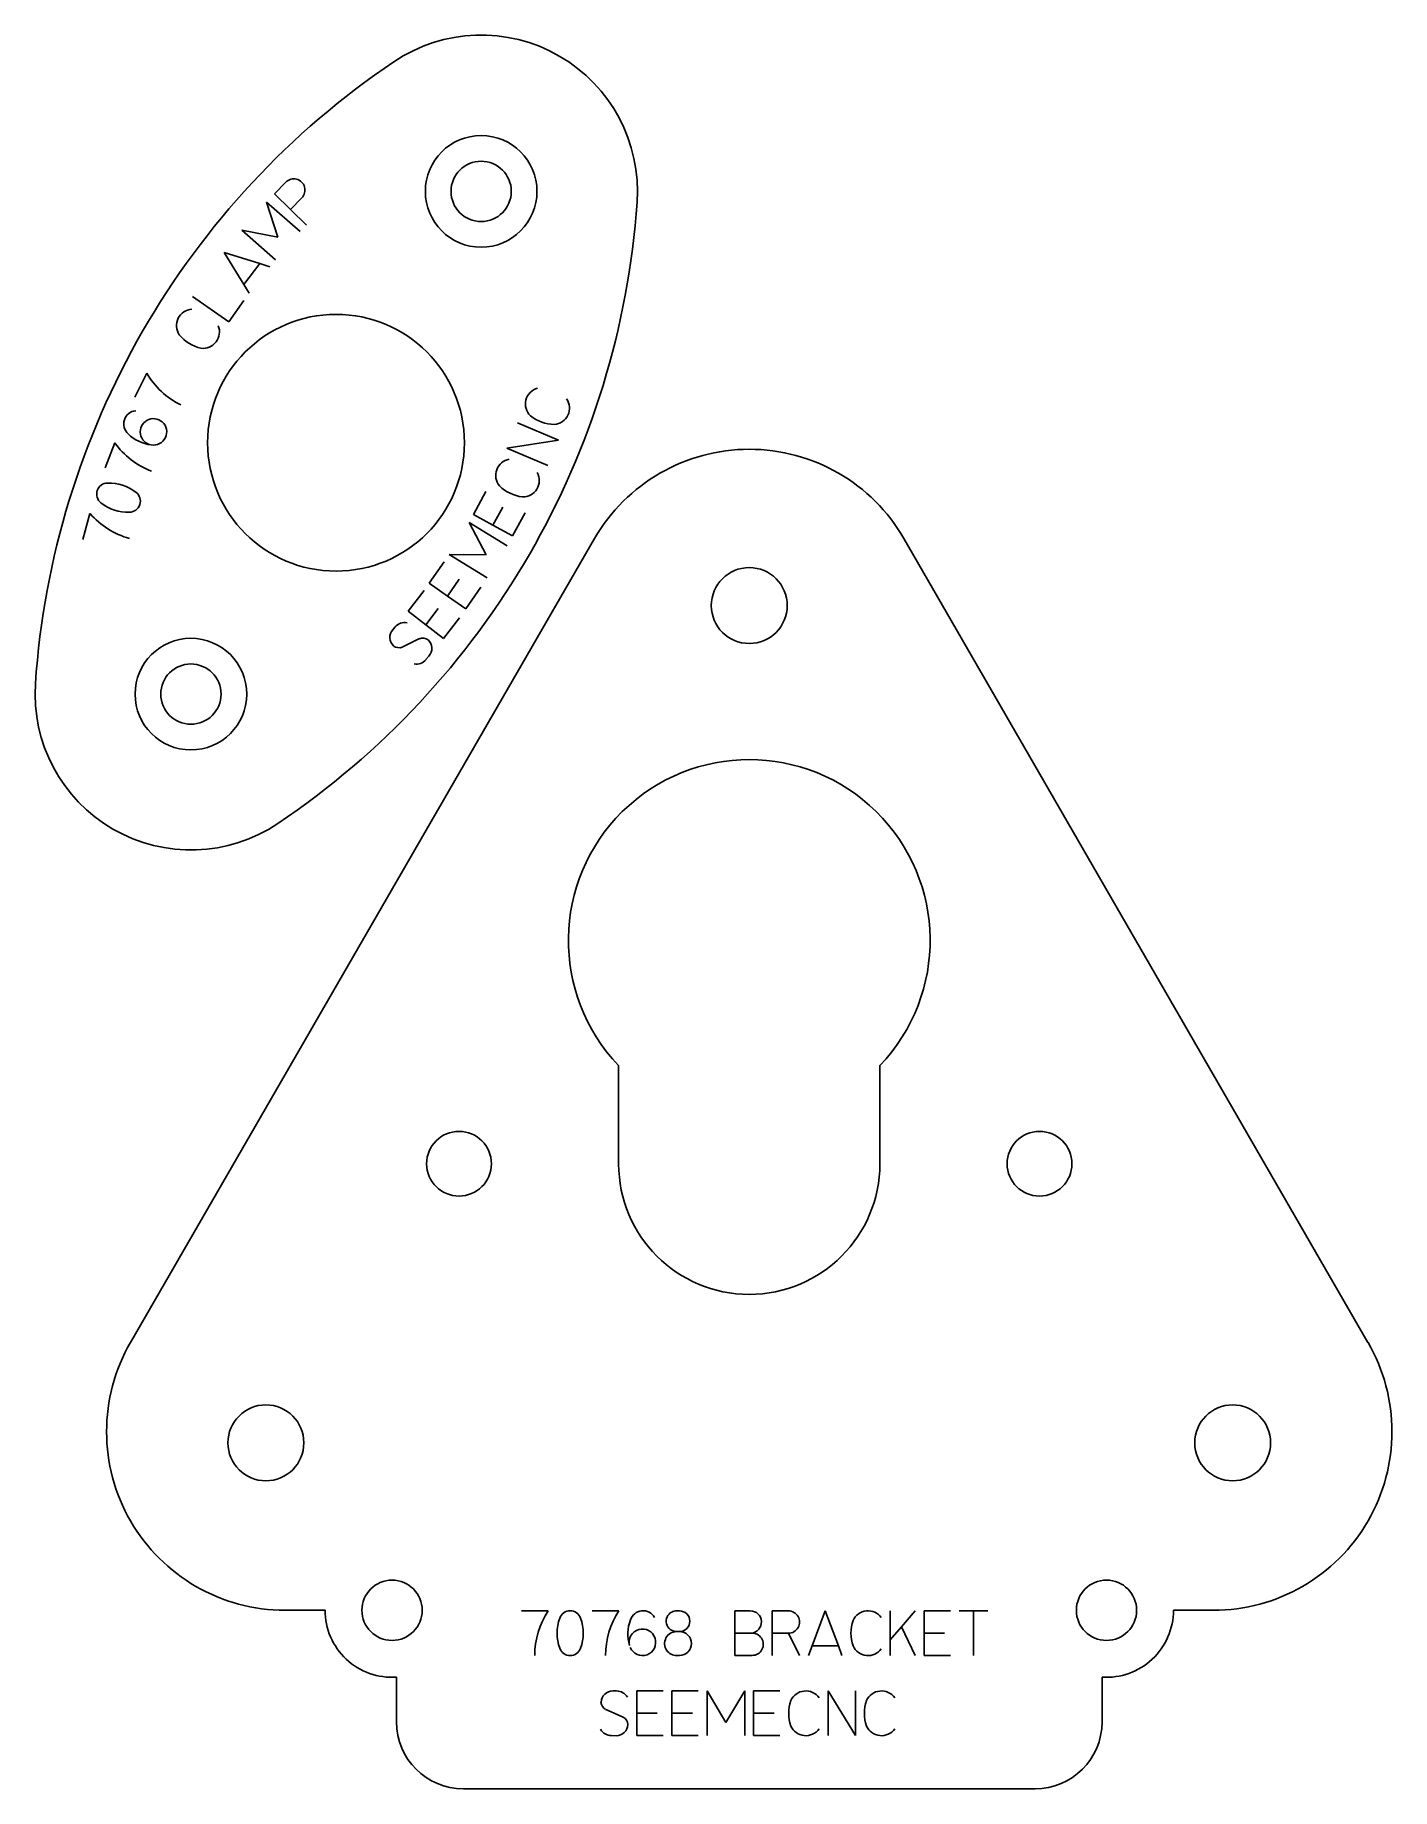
# Model space of a CAD drawing. Header units: inches. Extents: x -300.6 to -239.8, y -96.5 to -18.
import ezdxf

# ---------------------------------------------------------------- set-up
doc = ezdxf.new("R2010")
doc.units = ezdxf.units.IN
doc.header["$MEASUREMENT"] = 0
doc.linetypes.add('Continuous2', pattern=[0])

msp = doc.modelspace()

# ---------------------------------------------------------------- linework, layer by layer
at = {"color": 3, "linetype": 'Continuous2', "lineweight": -3, "true_color": 0x00ff00}
for p, q in [((-289.898, -25.07), (-289.39, -24.552)), ((-289.898, -25.07), (-289.184, -25.77)), ((-288.747, -26.76), (-290.25, -25.441)), ((-289.743, -27.007), (-290.25, -25.441)), ((-289.184, -25.77), (-288.676, -25.252)), ((-288.47, -26.471), (-289.184, -25.77)), ((-289.858, -28.027), (-291.362, -26.708)), ((-291.362, -26.708), (-289.743, -27.007)), ((-292.151, -27.702), (-290.548, -28.201)), ((-291.271, -29.132), (-292.151, -27.702)), ((-291.271, -29.132), (-290.548, -28.201)), ((-290.548, -28.201), (-290.111, -28.337)), ((-293.577, -29.665), (-291.936, -30.809)), ((-291.936, -30.809), (-291.266, -29.847)), ((-291.032, -29.522), (-291.271, -29.132)), ((-296.153, -34.173), (-295.617, -33.099)), ((-277.173, -36.104), (-279.017, -35.329)), ((-279.492, -36.459), (-277.173, -36.104)), ((-297.484, -37.344), (-297.055, -36.223)), ((-277.648, -37.234), (-279.492, -36.459)), ((-280.99, -39.437), (-280.429, -38.407)), ((-280.111, -39.915), (-279.674, -39.111)), ((-298.483, -40.552), (-298.161, -39.396)), ((-279.482, -40.837), (-281.184, -39.787)), ((-280.423, -41.247), (-281.184, -39.787)), ((-280.99, -39.437), (-280.111, -39.915)), ((-279.233, -40.393), (-280.111, -39.915)), ((-279.233, -40.393), (-278.672, -39.363)), ((-282.964, -42.516), (-282.295, -41.553)), ((-280.367, -42.272), (-282.069, -41.222)), ((-282.069, -41.222), (-280.423, -41.247)), ((-282.143, -43.087), (-281.62, -42.335)), ((-283.914, -43.77), (-283.2, -42.839)), ((-282.964, -42.516), (-282.143, -43.087)), ((-281.322, -43.657), (-282.143, -43.087)), ((-281.322, -43.657), (-280.652, -42.694)), ((-283.914, -43.77), (-283.12, -44.379)), ((-283.12, -44.379), (-282.563, -43.652)), ((-284.6, -44.594), (-284.494, -44.472)), ((-282.327, -44.987), (-283.12, -44.379)), ((-282.327, -44.987), (-281.613, -44.056)), ((-284.173, -45.379), (-283.407, -44.996)), ((-283.112, -45.934), (-282.978, -45.78)), ((-278.841, -88.538), (-277.641, -88.538)), ((-275.669, -88.538), (-274.469, -88.538)), ((-271.887, -88.538), (-271.759, -88.538)), ((-269.28, -88.538), (-269.28, -89.538)), ((-268.587, -88.538), (-269.28, -88.538)), ((-267.605, -88.538), (-266.879, -88.538)), ((-267.605, -88.538), (-267.605, -89.538)), ((-265.818, -90.109), (-265.229, -88.538)), ((-265.229, -88.538), (-264.64, -90.109)), ((-262.317, -88.538), (-262.317, -89.843)), ((-261.814, -89.255), (-261.199, -88.538)), ((-260.799, -88.538), (-259.626, -88.538)), ((-260.799, -88.538), (-260.799, -89.538)), ((-259.226, -88.538), (-258.587, -88.538)), ((-258.587, -90.538), (-258.587, -88.538)), ((-258.587, -88.538), (-257.947, -88.538)), ((-271.887, -89.466), (-271.759, -89.466)), ((-268.538, -89.535), (-269.28, -89.538)), ((-269.28, -90.534), (-269.28, -89.538)), ((-267.605, -89.538), (-266.879, -89.538)), ((-267.605, -90.538), (-267.605, -89.538)), ((-266.879, -89.538), (-266.379, -90.538)), ((-262.317, -89.843), (-261.814, -89.255)), ((-261.814, -89.255), (-261.199, -90.538)), ((-260.799, -89.538), (-259.883, -89.538)), ((-260.799, -90.538), (-260.799, -89.538)), ((-265.979, -90.538), (-265.818, -90.109)), ((-265.818, -90.109), (-264.64, -90.109)), ((-264.64, -90.109), (-264.479, -90.538)), ((-262.317, -89.843), (-262.317, -90.538)), ((-271.887, -90.538), (-271.759, -90.538)), ((-268.503, -90.534), (-269.28, -90.534)), ((-260.799, -90.538), (-259.626, -90.538)), ((-274.741, -92.124), (-274.578, -92.126)), ((-273.668, -92.126), (-272.495, -92.126)), ((-273.668, -92.126), (-273.668, -93.126)), ((-272.095, -92.126), (-270.922, -92.126)), ((-272.095, -92.126), (-272.095, -93.126)), ((-270.522, -94.126), (-270.522, -92.126)), ((-270.522, -92.126), (-269.679, -93.541)), ((-269.679, -93.541), (-268.836, -92.126)), ((-268.836, -94.126), (-268.836, -92.126)), ((-268.436, -92.126), (-267.264, -92.126)), ((-268.436, -92.126), (-268.436, -93.126)), ((-265.102, -94.126), (-265.102, -92.126)), ((-265.102, -92.126), (-263.876, -94.126)), ((-263.876, -94.126), (-263.876, -92.126)), ((-275.064, -92.957), (-274.277, -93.295)), ((-273.668, -93.126), (-272.752, -93.126)), ((-273.668, -94.126), (-273.668, -93.126)), ((-272.095, -93.126), (-271.179, -93.126)), ((-272.095, -94.126), (-272.095, -93.126)), ((-268.436, -93.126), (-267.521, -93.126)), ((-268.436, -94.126), (-268.436, -93.126)), ((-274.802, -94.126), (-274.599, -94.128)), ((-273.668, -94.126), (-272.495, -94.126)), ((-272.095, -94.126), (-270.922, -94.126)), ((-268.436, -94.126), (-267.264, -94.126))]:
    msp.add_line(p, q, dxfattribs=at)
at = {"color": 1, "linetype": 'Continuous2', "lineweight": -3, "true_color": 0xff0000}
for p, q in [((-275.56, -40.513), (-296.345, -76.513)), ((-240.919, -76.513), (-261.704, -40.513)), ((-289.417, -88.513), (-287.632, -88.513)), ((-249.632, -88.513), (-247.847, -88.513)), ((-284.432, -91.506), (-284.432, -93.513)), ((-252.832, -93.513), (-252.832, -91.506)), ((-281.432, -96.513), (-255.832, -96.513))]:
    msp.add_line(p, q, dxfattribs=at)
at = {"color": 150, "linetype": 'Continuous2', "lineweight": -3, "true_color": 0x2f8bfd}
for p, q in [((-274.482, -64.115), (-274.482, -68.513)), ((-262.782, -68.513), (-262.782, -64.115))]:
    msp.add_line(p, q, dxfattribs=at)
at = {"color": 3, "linetype": 'Continuous2', "lineweight": -3, "true_color": 0x00ff00}
for centre in [(-280.641, -24.963), (-293.641, -47.48)]:
    msp.add_circle(centre, 2.5, dxfattribs=at)
at = {"color": 150, "linetype": 'Continuous2', "lineweight": -3, "true_color": 0x2f8bfd}
for centre, radius in [((-280.641, -24.963), 1.35), ((-287.141, -36.221), 5.75), ((-268.632, -43.513), 1.7), ((-293.641, -47.48), 1.35), ((-281.632, -68.513), 1.45), ((-255.632, -68.513), 1.45), ((-290.283, -81.013), 1.7), ((-246.981, -81.013), 1.7), ((-284.632, -88.513), 1.35), ((-252.632, -88.513), 1.35)]:
    msp.add_circle(centre, radius, dxfattribs=at)
at = {"color": 1, "linetype": 'Continuous2', "lineweight": -3, "true_color": 0xff0000}
for centre, radius, start, end in [((-280.641, -24.963), 7, 356.03294, 123.96706), ((-264.12, -49.486), 36.569, 123.96706, 176.11141), ((-310.139, -22.917), 36.569, 303.88859, 356.03294), ((-268.632, -44.513), 8, 30, 150), ((-293.641, -47.48), 6.98, 176.11141, 303.88859), ((-289.417, -80.513), 8, 150, 270), ((-247.847, -80.513), 8, 270, 30), ((-284.632, -88.513), 3, 180, 273.82255), ((-252.632, -88.513), 3, 266.17745, 0), ((-281.432, -93.513), 3, 180, 270), ((-255.832, -93.513), 3, 270, 0)]:
    msp.add_arc(centre, radius, start, end, dxfattribs=at)
at = {"color": 3, "linetype": 'Continuous2', "lineweight": -3, "true_color": 0x00ff00}
for centre, radius, start, end in [((-289.033, -24.902), 0.5, 315.55579, 135.56464), ((-293.551, -30.975), 0.735, 93.64817, 213.5813), ((-292.784, -30.255), 1.782, 219.26227, 256.67401), ((-293.097, -31.259), 0.735, 262.35498, 22.28814), ((-292.473, -31.277), 3.634, 210.08835, 243.47614), ((-277.921, -34.488), 0.735, 105.78559, 225.71872), ((-277.418, -34.67), 0.735, 274.4924, 34.42556), ((-296.054, -35.378), 0.595, 95.56479, 228.35533), ((-295.316, -35.734), 0.594, 48.52345, 259.99122), ((-295.318, -35.733), 0.595, 260.15936, 48.35531), ((-277.323, -33.622), 1.782, 231.39969, 268.81143), ((-295.201, -34.551), 1.782, 225.55146, 262.96321), ((-294.101, -34.106), 3.634, 215.64005, 249.02784), ((-279.254, -37.681), 0.735, 99.99248, 219.92562), ((-278.771, -37.913), 0.735, 268.69929, 28.63245), ((-297.366, -38.521), 0.496, 91.33927, 232.15127), ((-297.318, -39.996), 1.972, 51.76429, 91.72624), ((-296.402, -38.839), 0.496, 271.33927, 52.15127), ((-278.571, -36.88), 1.782, 225.60658, 263.01833), ((-296.45, -37.363), 1.972, 231.76429, 271.72624), ((-295.421, -37.008), 3.634, 221.06422, 254.45201), ((-284.203, -44.939), 0.526, 139.07687, 227.12908), ((-284.058, -44.849), 0.577, 80.3004, 139.07687), ((-284.314, -44.973), 0.43, 234.96069, 289.12318), ((-283.266, -45.403), 0.43, 54.96063, 109.12321), ((-283.377, -45.436), 0.526, 319.21946, 47.1291), ((-283.548, -45.558), 0.577, 260.30038, 319.21946), ((-274.606, -90.538), 3.634, 146.60687, 179.99466), ((-276.655, -89.03), 0.496, 19.594, 160.406), ((-271.435, -90.538), 3.634, 146.60687, 179.99466), ((-273.389, -89.127), 0.595, 29.30745, 162.098), ((-271.887, -89.002), 0.464, 117.5491, 270), ((-271.887, -89.002), 0.464, 90, 117.5491), ((-271.759, -89.002), 0.464, 0, 90), ((-268.587, -89.038), 0.5, 275.71758, 89.99999), ((-266.879, -89.038), 0.5, 269.99115, 90), ((-263.315, -89.27), 0.735, 35.68003, 155.61317), ((-275.269, -89.538), 1.972, 160.01903, 199.98097), ((-278.041, -89.538), 1.972, 340.01903, 19.98097), ((-272.288, -89.574), 1.782, 159.29413, 196.70587), ((-273.418, -89.945), 0.594, 202.64859, 193.73389), ((-271.887, -90.002), 0.536, 90.00001, 214.6857), ((-271.759, -89.002), 0.464, 270, 0.00001), ((-271.759, -90.002), 0.536, 0, 90.00001), ((-268.503, -90.034), 0.5, 270, 93.91286), ((-262.297, -89.538), 1.782, 161.29413, 198.70587), ((-276.655, -90.045), 0.496, 199.594, 340.406), ((-271.887, -90.002), 0.536, 214.6857, 270), ((-271.759, -90.002), 0.536, 270, 0.00001), ((-263.315, -89.806), 0.735, 204.38684, 324.32), ((-274.747, -92.651), 0.526, 89.29848, 177.3507), ((-274.845, -92.587), 0.43, 185.1823, 239.3448), ((-274.585, -92.703), 0.577, 30.52202, 89.29848), ((-265.082, -93.126), 1.782, 161.29413, 198.70587), ((-266.1, -92.859), 0.735, 35.68003, 155.61317), ((-261.695, -93.126), 1.782, 161.29413, 198.70587), ((-262.712, -92.859), 0.735, 35.68003, 155.61317), ((-274.496, -93.665), 0.43, 5.18225, 59.34483), ((-274.797, -93.55), 0.577, 210.522, 269.44107), ((-274.594, -93.602), 0.526, 269.44107, 357.35072), ((-266.1, -93.394), 0.735, 204.38684, 324.32), ((-262.712, -93.394), 0.735, 204.38684, 324.32)]:
    msp.add_arc(centre, radius, start, end, dxfattribs=at)
at = {"color": 150, "linetype": 'Continuous2', "lineweight": -3, "true_color": 0x2f8bfd}
for centre, radius, start, end in [((-268.632, -58.513), 8.1, 316.23826, 223.76174), ((-268.632, -68.513), 5.85, 180, 0)]:
    msp.add_arc(centre, radius, start, end, dxfattribs=at)

doc.saveas('drawing.dxf')
